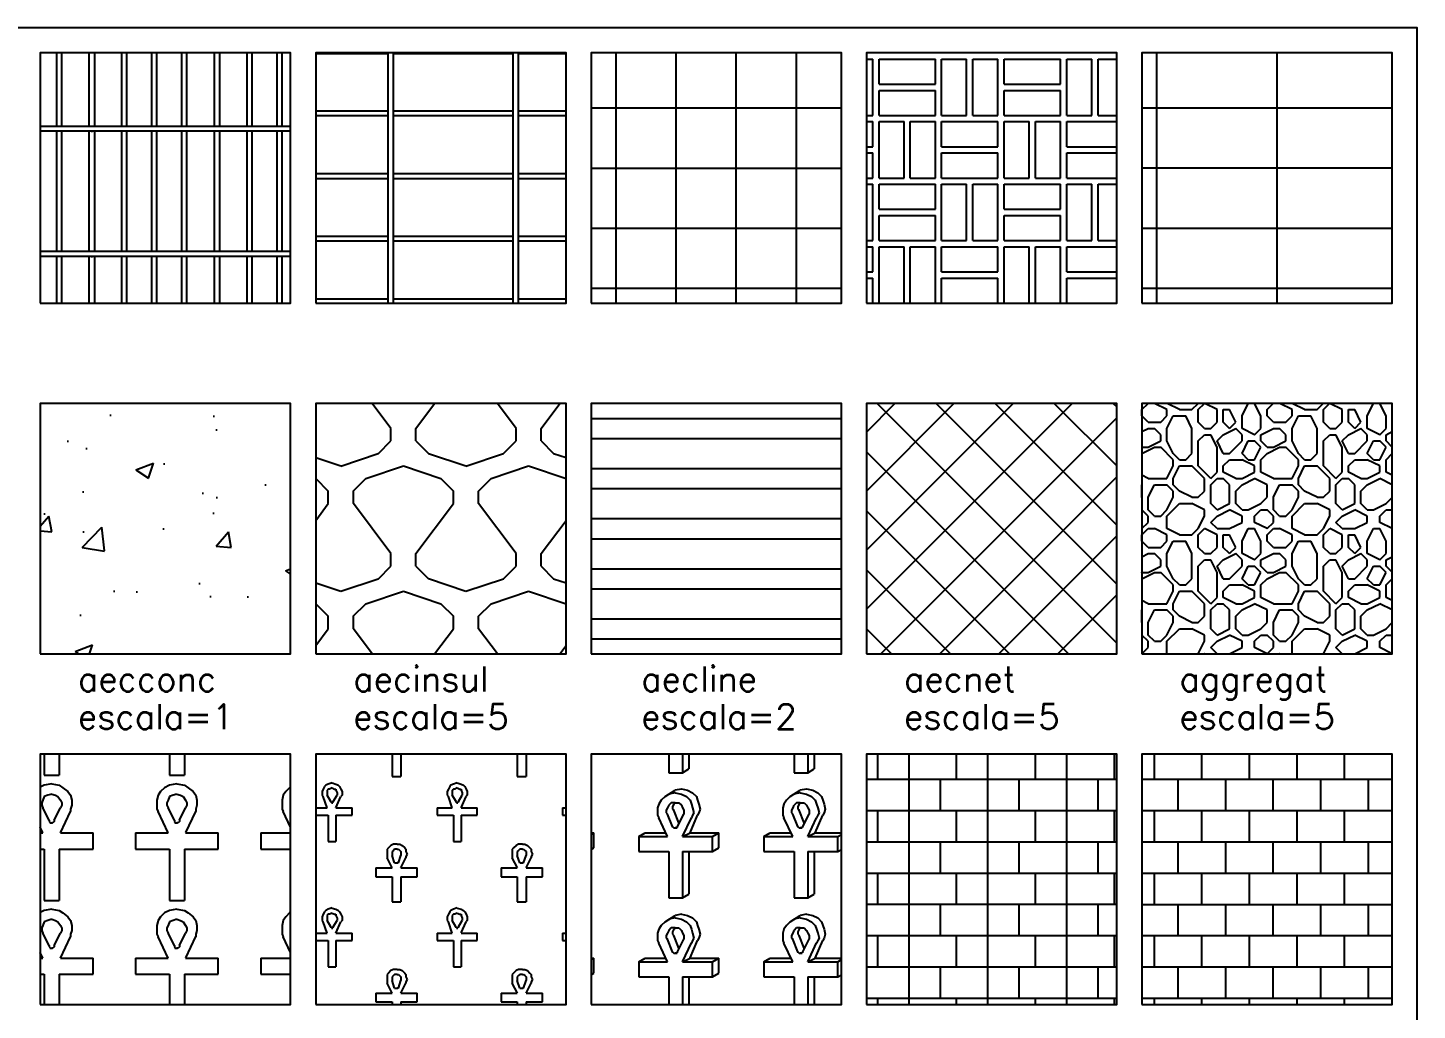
# Model space of a CAD drawing. Header units: inches. Extents: x -1 to 462, y -162 to 137.
# Drawn here: x 43.5 to 99, y 97.8 to 137 of the extents above; entities that cross this region are included whole.
import ezdxf

# ---------------------------------------------------------------- set-up
doc = ezdxf.new("R2010")
doc.units = ezdxf.units.IN
doc.header["$MEASUREMENT"] = 0
doc.layers.add('FORMATO', color=7, linetype='Continuous', plot=False)
for name, color, linetype in [('HATCH', 7, 'Continuous'), ('RECTANGLE', 7, 'Continuous'), ('TEXT', 5, 'Continuous')]:
    doc.layers.add(name, color=color, linetype=linetype)
doc.styles.add('nr', font='simplex.shx')

msp = doc.modelspace()

# ---------------------------------------------------------------- hatches: boundary and pattern name
at = {"layer": 'HATCH'}
h = msp.add_hatch(dxfattribs=at)
h.set_pattern_fill('1X4GRID', color=256, scale=5, style=0, pattern_type=2)
h.set_pattern_definition([(90, (32.255, 263.0713), (-5, 3e-16), [4.8, -0.2]), (90, (32.455, 263.0713), (-5, 3e-16), [4.8, -0.2]), (90, (35.955, 263.0713), (-5, 3e-16), [4.8, -0.2]), (90, (34.855, 263.0713), (-5, 3e-16), [4.8, -0.2]), (90, (34.655, 263.0713), (-5, 3e-16), [4.8, -0.2]), (90, (33.655, 263.0713), (-5, 3e-16), [4.8, -0.2]), (90, (33.455, 263.0713), (-5, 3e-16), [4.8, -0.2]), (270, (31.155, 267.8713), (5, -9e-16), [4.8, -0.2]), (0, (31.055, 263.0713), (0, 5), [5, 0]), (180, (36.055, 267.8713), (-6e-16, -5), [5, 0])])
h.paths.add_polyline_path([(44, 126), (54, 126), (54, 136), (44, 136)])
h = msp.add_hatch(dxfattribs=at)
h.set_pattern_fill('2X1GRID', color=256, scale=5, style=0, pattern_type=2)
h.set_pattern_definition([(270, (53.088, 238.577), (5, -9e-16), [5, 0]), (90, (57.888, 233.577), (-5, 3e-16), [5, 0]), (0, (53.088, 236.177), (0, 5), [4.8, -0.2]), (0, (53.088, 235.977), (0, 5), [4.8, -0.2]), (0, (53.088, 233.677), (0, 5), [4.8, -0.2]), (180, (57.888, 238.477), (-6e-16, -5), [4.8, -0.2])])
h.paths.add_polyline_path([(55, 126), (65, 126), (65, 136), (55, 136)])
h = msp.add_hatch(dxfattribs=at)
h.set_pattern_fill('2X2', color=256, scale=0.1, style=0, pattern_type=2)
h.set_pattern_definition([(0, (55, 141), (0, 2.4), []), (90, (55, 141), (-2.4, 1e-16), [])])
h.paths.add_polyline_path([(66, 126), (76, 126), (76, 136), (66, 136)])
h = msp.add_hatch(dxfattribs=at)
h.set_pattern_fill('2X2BRICK', color=256, scale=5, style=0, pattern_type=2)
h.set_pattern_definition([(0, (55, 141), (2.5, 2.5), [2.25, -0.25, 1, -0.25, 1, -0.25]), (0, (55, 142), (2.5, 2.5), [2.25, -2.75]), (0, (55, 142.25), (2.5, 2.5), [2.25, -2.75]), (0, (55, 143.25), (2.5, 2.5), [2.25, -0.25, 1, -0.25, 1, -0.25]), (90, (55, 141), (-2.5, 2.5), [1, -0.25, 1, -0.25, 2.25, -0.25]), (90, (57.25, 141), (-2.5, 2.5), [1, -0.25, 1, -0.25, 2.25, -0.25]), (90, (58.5, 141), (-2.5, 2.5), [2.25, -2.75]), (90, (58.75, 141), (-2.5, 2.5), [2.25, -2.75])])
h.paths.add_polyline_path([(77, 126), (87, 126), (87, 136), (77, 136)])
h = msp.add_hatch(dxfattribs=at)
h.set_pattern_fill('2X4', color=256, scale=0.1, style=0, pattern_type=2)
h.set_pattern_definition([(0, (55, 141), (0, 2.4), []), (90, (55, 141), (-4.8, 3e-16), [])])
h.paths.add_polyline_path([(88, 126), (98, 126), (98, 136), (88, 136)])
h = msp.add_hatch(dxfattribs=at)
h.set_pattern_fill('AECCONC', color=256, style=0, pattern_type=2)
h.set_pattern_definition([(50, (11, 142), (7.1726, -0.6275), [0.75, -8.25]), (355, (11, 142), (-1.3875, 7.5219), [0.6, -6.6]), (100.451, (11.598, 141.948), (5.7851, 6.8944), [0.6374, -7.0114]), (46.184, (11, 144), (10.6724, -1.6552), [1.125, -12.375]), (96.636, (11.889, 143.862), (9.3466, 9.7412), [0.9561, -10.5171]), (351.184, (11, 144), (9.3466, 9.7412), [0.9, -9.9]), (21, (12, 143.5), (5.9691, -4.0262), [0.75, -8.25]), (326, (12, 143.5), (2.4332, 7.2515), [0.6, -6.6]), (71.451, (12.4974, 143.1645), (8.4022, 3.2253), [0.6374, -7.0114]), (37.5, (11, 142), (0.1216, 3.32894), [0, -6.52, 0, -6.7, 0, -6.625]), (7.5, (11, 142), (2.6307, 3.94412), [0, -3.82, 0, -6.37, 0, -2.525]), (327.5, (8.77, 142), (5.33822, -0.22555), [0, -2.5, 0, -7.8, 0, -10.35]), (317.5, (7.77, 142), (5.83186, 1.00105), [0, -3.25, 0, -5.18, 0, -7.35])])
h.paths.add_polyline_path([(44, 112), (54, 112), (54, 122), (44, 122)])
h = msp.add_hatch(dxfattribs=at)
h.set_pattern_fill('AECINSUL', color=256, scale=5, style=0, pattern_type=2)
h.set_pattern_definition([(18.435, (11, 139.5), (10, 5), [1.58114, -14.23]), (45, (12.5, 140), (6e-16, 4.99995), [0.707, -6.36396]), (90, (13, 140.5), (-5, 3e-16), [0.5, -4.5]), (126.8699, (13, 141), (-5, 5), [2.5, -22.5]), (90, (11.5, 143), (-5, 3e-16), [0.5, -4.5]), (45, (11.5, 143.5), (6e-16, 4.99995), [0.707, -6.36396]), (18.435, (12, 144), (10, 5), [1.58114, -14.23025]), (341.565, (13.5, 144.5), (5.00008, -2.7e-05), [1.58114, -14.23]), (315, (15, 144), (4.99995, -1e-15), [0.707, -6.36396]), (90, (15.5, 143), (-5, 3e-16), [0.5, -4.5]), (53.1301, (14, 141), (5, 5), [2.5, -22.5]), (90, (14, 140.5), (-5, 3e-16), [0.5, -4.5]), (315, (14, 140.5), (4.99995, -1e-15), [0.707, -6.36396]), (341.565, (14.5, 140), (5.00008, -2.7e-05), [1.58114, -14.23])])
h.paths.add_polyline_path([(55, 112), (65, 112), (65, 122), (55, 122)])
h = msp.add_hatch(dxfattribs=at)
h.set_pattern_fill('AECLINE', color=256, scale=2, style=0, pattern_type=2)
h.set_pattern_definition([(0, (66, 156.6), (0, 2), []), (0, (66, 157.4), (0, 2), [])])
h.paths.add_polyline_path([(66, 112), (76, 112), (76, 122), (66, 122)])
h = msp.add_hatch(dxfattribs=at)
h.set_pattern_fill('AECNET', color=256, scale=5, style=0, pattern_type=2)
h.set_pattern_definition([(45, (66, 157), (-1.1785, 1.1785), []), (315, (66, 157), (1.1785, 1.1785), [])])
h.paths.add_polyline_path([(77, 112), (87, 112), (87, 122), (77, 122)])
h = msp.add_hatch(dxfattribs=at)
h.set_pattern_fill('AGGREGAT', color=256, scale=5, style=0, pattern_type=2)
h.set_pattern_definition([(0, (66, 157), (5, 5), [0.5, -0.75, 0.25, -0.75, 0.25, -2.5]), (0, (68.5, 157.5), (5, 5), [0.25, -4.75]), (0, (67, 157.75), (5, 5), [0.25, -0.5, 0.25, -4]), (0, (69.5, 158), (5, 5), [0.5, -4.5]), (0, (70, 158.25), (5, 5), [0.25, -4.75]), (0, (68.5, 158.75), (5, 5), [0.5, -4.5]), (0, (66, 159), (5, 5), [0.25, -0.5, 0.25, -1.25, 0.75, -2]), (0, (69.5, 159.5), (5, 5), [0.5, -4.5]), (0, (66.5, 159.75), (5, 5), [0.5, -0.25, 0.25, -2, 0.25, -1.75]), (0, (66.25, 160), (5, 5), [0.25, -4.75]), (0, (68, 160.25), (5, 5), [0.25, -0.25, 0.25, -4.25]), (0, (67.25, 160.5), (5, 5), [0.25, -4.75]), (0, (70.5, 160.75), (5, 5), [0.25, -4.75]), (0, (68.25, 161), (5, 5), [0.25, -2, 0.25, -2.5]), (0, (68.25, 161.25), (5, 5), [0.5, -4.5]), (0, (69.25, 161.5), (5, 5), [0.5, -4.5]), (0, (66.25, 161.75), (5, 5), [0.25, -3, 0.5, -1.25]), (90, (66, 159.25), (-5, 5), [1, -1, 0.5, -2.5]), (90, (66.25, 159.25), (-5, 5), [0.25, -1.75, 0.5, -2.5]), (90, (66.5, 158), (-5, 5), [0.75, -4.25]), (90, (66.75, 158), (-5, 5), [0.5, -4.5]), (90, (67, 157.25), (-5, 5), [0.25, -3, 0.25, -0.25, 0.5, -0.75]), (90, (67.5, 157.25), (-5, 5), [0.25, -1.75, 0.25, -2.75]), (90, (67.75, 159.25), (-5, 5), [0.5, -0.75, 0.25, -0.25, 0.5, -2.75]), (90, (68, 158.25), (-5, 5), [0.5, -2.75, 0.25, -1.5]), (90, (68.25, 157.25), (-5, 5), [0.25, -0.25, 0.5, -4]), (90, (68.75, 160.5), (-5, 5), [0.25, -4.75]), (90, (69, 160.5), (-5, 5), [0.5, -0.5, 0.25, -0.25, 0.5, -3]), (90, (69.25, 158.25), (-5, 5), [0.25, -0.25, 0.25, -0.5, 0.25, -3.5]), (90, (70, 160), (-5, 5), [1, -4]), (90, (70.25, 159.5), (-5, 5), [1, -0.75, 0.5, -2.75]), (90, (70.5, 157.5), (-5, 5), [0.25, -0.75, 0.5, -3.5]), (90, (70.75, 158), (-5, 5), [0.75, -4.25]), (45, (68, 157), (3e-16, 5), [0.35355, -6.7175]), (45, (70.75, 157.25), (3e-16, 5), [0.35355, -6.01042, 0.35355, -0.35355]), (45, (67.5, 157.5), (3e-16, 5), [0.35355, -2.8284, 0.35355, -3.53557]), (45, (68.75, 157.5), (3e-16, 5), [0.35355, -5.65687, 0.35355, -0.7071]), (45, (69, 157.5), (3e-16, 5), [0.7071, -2.8284, 0.7071, -2.82847]), (45, (67.75, 158), (3e-16, 5), [0.3535, -3.182, 0.3535, -0.3535, 0.3535, -2.47507]), (45, (70.25, 158.25), (3e-16, 5), [0.35355, -0.35355, 0.35355, -6.01042]), (45, (66.75, 158.5), (3e-16, 5), [0.35355, -4.2426, 0.35355, -2.12137]), (45, (70.75, 159), (3e-16, 5), [0.3535, -0.3535, 0.3535, -1.4142, 0.3535, -4.24287]), (45, (67.75, 159.75), (3e-16, 5), [0.35355, -6.7175]), (45, (66.5, 160), (3e-16, 5), [0.7071, -6.36396]), (45, (66, 160.5), (3e-16, 5), [0.35355, -0.35355, 0.35355, -6.01042]), (45, (68.75, 161.25), (3e-16, 5), [0.35355, -6.7175]), (45, (70.25, 161.75), (3e-16, 5), [0.35355, -6.7175]), (135, (68.25, 157.5), (3e-16, 5), [0.35355, -6.7175]), (135, (68.5, 157.5), (3e-16, 5), [0.35355, -6.7175]), (135, (67, 157.75), (3e-16, 5), [0.35355, -1.4142, 0.7071, -4.59622]), (135, (66, 157.75), (3e-16, 5), [0.35355, -6.7175]), (135, (69.25, 158.5), (3e-16, 5), [0.35355, -2.82843, 0.35355, -3.53554]), (135, (69.5, 158.5), (3e-16, 5), [0.3535, -2.1215, 0.3535, -2.121, 0.3535, -1.76807]), (135, (66.5, 158.75), (3e-16, 5), [0.35355, -6.7175]), (135, (70.5, 159), (3e-16, 5), [0.707, -1.76775, 0.3535, -0.3535, 0.3535, -3.53582]), (135, (67.25, 159.75), (3e-16, 5), [0.35355, -6.7175]), (135, (69.25, 159.75), (3e-16, 5), [0.7071, -6.36396]), (135, (69.5, 159.75), (3e-16, 5), [0.35355, -6.7175]), (135, (68, 160.25), (3e-16, 5), [0.35355, -6.7175]), (135, (66.5, 161), (3e-16, 5), [0.35355, -6.7175]), (135, (70.5, 161), (3e-16, 5), [0.35355, -6.7175]), (26.565, (66.5, 157), (5, 2e-09), [0.559, -10.62134]), (26.565, (66, 157.5), (5, 2e-09), [0.559, -10.62134]), (26.565, (66, 157.75), (5, 2e-09), [0.559, -10.62134]), (26.565, (67.25, 157.75), (5, 2e-09), [0.559, -10.62134]), (26.565, (67, 158.75), (5, 2e-09), [0.559, -10.62134]), (26.565, (67, 159), (5, 2e-09), [0.559, -10.62134]), (26.565, (68, 160), (5, 2e-09), [0.559, -10.62134]), (26.565, (68.25, 160.25), (5, 2e-09), [0.559, -10.62134]), (26.565, (66.25, 160.75), (5, 2e-09), [0.559, -10.62134]), (26.565, (67.75, 160.75), (5, 2e-09), [0.559, -10.62134]), (63.435, (70.25, 157), (3e-10, 5), [0.559, -10.62134]), (63.435, (69, 157.75), (3e-10, 5), [0.559, -10.62134]), (63.435, (68.25, 158.25), (3e-10, 5), [0.559, -10.62134]), (63.435, (69, 159), (3e-10, 5), [0.559, -10.62134]), (63.435, (69.25, 159), (3e-10, 5), [0.559, -10.62134]), (63.435, (67.5, 159.75), (3e-10, 5), [0.559, -10.62134]), (63.435, (67, 160), (3e-10, 5), [0.559, -10.62134]), (63.435, (69, 161), (3e-10, 5), [0.559, -10.62134]), (63.435, (67, 161.5), (3e-10, 5), [0.559, -10.62134]), (116.565, (66.25, 160), (-2e-09, 5), [0.559, -10.62134]), (116.565, (69.25, 160), (-2e-09, 5), [0.559, -10.62134]), (116.565, (66, 160.25), (-2e-09, 5), [0.559, -10.62134]), (116.565, (70, 161), (-2e-09, 5), [0.559, -10.62134]), (116.565, (66.75, 161.25), (-2e-09, 5), [0.559, -10.62134]), (116.565, (67.75, 161.5), (-2e-09, 5), [0.559, -10.62134]), (153.435, (68, 157), (-5, 2e-09), [0.559, -10.62134]), (153.435, (67, 157.5), (-5, 2e-09), [0.559, -10.62134]), (153.435, (70.5, 157.75), (-5, 2e-09), [0.559, -10.62134]), (153.435, (70, 158.25), (-5, 2e-09), [0.559, -10.62134]), (153.435, (68, 158.75), (-5, 2e-09), [0.559, -10.62134]), (153.435, (66.75, 159), (-5, 2e-09), [0.559, -10.62134]), (153.435, (68.25, 159), (-5, 2e-09), [0.559, -10.62134]), (153.435, (67.5, 159.5), (-5, 2e-09), [0.559, -10.62134]), (153.435, (67.5, 160.75), (-5, 2e-09), [0.559, -10.62134]), (153.435, (66, 161.75), (-5, 2e-09), [0.559, -10.62134]), (153.435, (69, 161.75), (-5, 2e-09), [0.559, -10.62134]), (153.435, (69.5, 161.75), (-5, 2e-09), [0.559, -10.62134])])
h.paths.add_polyline_path([(88, 112), (98, 112), (98, 122), (88, 122)])
h = msp.add_hatch(dxfattribs=at)
h.set_pattern_fill('ANKH1', color=256, scale=5, style=0, pattern_type=2)
h.set_pattern_definition([(0, (24.75, 129.2), (5, 5), [1.35, -3.65]), (0, (24.8, 129.85), (5, 5), [1.3, -3.7]), (270, (24.15, 129.2), (5, -5), [2.05, -2.95]), (270, (24.75, 129.2), (5, -5), [2.05, -2.95]), (90, (26.1, 129.2), (-5, 5), [0.65, -4.35]), (270, (22.8, 129.85), (5, -5), [0.65, -4.35]), (0, (22.8, 129.2), (5, 5), [1.35, -3.65]), (0, (22.8, 129.85), (5, 5), [1.3, -3.7]), (115.2011, (24.1, 129.85), (-4.9999966, 9.9999993), [0.93942, -93.00205]), (64.7989, (24.8, 129.85), (34.9999678, 75.0000162), [0.93942, -93.00205]), (116.565, (24.35, 130.35), (-5.00001, 5), [0.559, -10.62133]), (270, (24.35, 130.35), (5, -5), [0.05, -4.95]), (315, (24.35, 130.3), (5, -1e-15), [0.0707, -7.00035]), (0, (24.4, 130.25), (5, 5), [0, -5]), (0, (24.4, 130.25), (5, 5), [0.05, -4.95]), (198.435, (24.45, 131.4), (-10, -4.99999), [0.1581, -15.65328]), (198.435, (24.3, 131.35), (-10, -4.99999), [0.1581, -15.65328]), (251.565, (24.15, 131.3), (6e-06, -5), [0.1581, -15.65328]), (243.435, (24.1, 131.15), (-2e-06, -5), [0.1118, -11.06854]), (270, (24.05, 131.05), (5, -5), [0.1, -4.9]), (296.565, (24.05, 130.95), (5.00001, -5), [0.1118, -11.06854]), (189.4623, (24.45, 131.8), (-25.000004, -4.99999), [0.30414, -30.10967]), (206.565, (24.15, 131.75), (-5, -5.00001), [0.2236, -10.95674]), (225, (23.95, 131.65), (-6e-16, -5), [0.21213, -6.85894]), (236.31, (23.8, 131.5), (-5.000007, -9.999998), [0.18028, -17.84748]), (255.9638, (23.7, 131.35), (5e-06, -5.000003), [0.20616, -20.40938]), (270, (23.65, 131.15), (5, -5), [0.2, -4.8]), (270, (23.65, 130.95), (5, -5), [0.15, -4.85]), (296.565, (23.65, 130.8), (5.00001, -5), [0.1118, -11.06854]), (270, (25.2, 130.8), (5, -5), [0.1, -4.9]), (251.565, (25.25, 130.95), (6e-06, -5), [0.1581, -15.65328]), (270, (25.25, 131.15), (5, -5), [0.2, -4.8]), (284.0362, (25.2, 131.35), (4.99999, -15.000003), [0.20616, -20.40938]), (303.69, (25.1, 131.5), (5, -4.999995), [0.1803, -17.8475]), (323.13, (24.9, 131.65), (15, -10), [0.25, -24.75]), (326.31, (24.75, 131.75), (9.999998, -5.000007), [0.18028, -17.84748]), (350.5377, (24.45, 131.8), (5, 2e-06), [0.30414, -30.10967]), (243.435, (24.85, 130.95), (-2e-06, -5), [0.1118, -11.06854]), (270, (24.85, 131.05), (5, -5), [0.1, -4.9]), (296.565, (24.8, 131.15), (5.00001, -5), [0.1118, -11.06854]), (303.69, (24.7, 131.3), (5, -4.999995), [0.1803, -17.8475]), (333.435, (24.6, 131.35), (5, -2e-06), [0.1118, -11.06854]), (341.565, (24.45, 131.4), (5, 6e-06), [0.1581, -15.65328]), (0, (24.45, 130.25), (5, 5), [0, -5]), (180, (24.5, 130.25), (-5, -5), [0.05, -4.95]), (225, (24.55, 130.3), (-6e-16, -5), [0.0707, -7.00035]), (270, (24.55, 130.35), (5, -5), [0.05, -4.95]), (63.435, (24.55, 130.35), (2e-06, 5), [0.559, -10.62133]), (0, (24.15, 127.15), (5, 5), [0.6, -4.4])])
h.paths.add_polyline_path([(44, 98), (54, 98), (54, 108), (44, 108)])
h = msp.add_hatch(dxfattribs=at)
h.set_pattern_fill('ANKH2', color=256, scale=5, style=0, pattern_type=2)
h.set_pattern_definition([(0, (23.4, 128.1), (5, 5), [0.65, -4.35]), (0, (23.4, 128.45), (5, 5), [0.65, -4.35]), (270, (23.05, 128.1), (5, -5), [1, -4]), (270, (23.4, 128.1), (5, -5), [1, -4]), (90, (24.05, 128.1), (-5, 5), [0.35, -4.65]), (270, (22.4, 128.45), (5, -5), [0.35, -4.65]), (0, (22.4, 128.1), (5, 5), [0.65, -4.35]), (0, (22.4, 128.45), (5, 5), [0.65, -4.35]), (116.565, (23.05, 128.45), (-5.00001, 5), [0.4472, -10.73312]), (63.435, (23.4, 128.45), (2e-06, 5), [0.4472, -10.73312]), (108.435, (23.15, 128.65), (-4.99999, 10), [0.31623, -15.49516]), (0, (23.15, 128.65), (5, 5), [0.05, -4.95]), (0, (23.2, 128.65), (5, 5), [0, -5]), (0, (23.2, 128.65), (5, 5), [0, -5]), (0, (23.2, 128.65), (5, 5), [0.05, -4.95]), (180, (23.25, 129.2), (-5, -5), [0.1, -4.9]), (225, (23.15, 129.2), (-6e-16, -5), [0.0707, -7.00035]), (225, (23.1, 129.15), (-6e-16, -5), [0.0707, -7.00035]), (270, (23.05, 129.1), (5, -5), [0.05, -4.95]), (270, (23.05, 129.05), (5, -5), [0.05, -4.95]), (270, (23.05, 129), (5, -5), [0.05, -4.95]), (180, (23.25, 129.4), (-5, -5), [0.15, -4.85]), (206.565, (23.1, 129.4), (-5, -5.00001), [0.1118, -11.06854]), (225, (23, 129.35), (-6e-16, -5), [0.1414, -6.92965]), (225, (22.9, 129.25), (-6e-16, -5), [0.0707, -7.00035]), (270, (22.85, 129.2), (5, -5), [0.1, -4.9]), (270, (22.85, 129.1), (5, -5), [0.1, -4.9]), (270, (22.85, 129), (5, -5), [0.1, -4.9]), (270, (22.85, 128.9), (5, -5), [0.05, -4.95]), (270, (23.6, 128.9), (5, -5), [0.05, -4.95]), (243.435, (23.65, 129), (-2e-06, -5), [0.1118, -11.06854]), (296.565, (23.6, 129.1), (5.00001, -5), [0.1118, -11.06854]), (270, (23.6, 129.2), (5, -5), [0.1, -4.9]), (315, (23.55, 129.25), (5, -1e-15), [0.0707, -7.00035]), (315, (23.45, 129.35), (5, -1e-15), [0.1414, -6.92965]), (333.435, (23.35, 129.4), (5, -2e-06), [0.1118, -11.06854]), (0, (23.25, 129.4), (5, 5), [0.1, -4.9]), (270, (23.4, 129), (5, -5), [0.05, -4.95]), (270, (23.4, 129.05), (5, -5), [0.05, -4.95]), (270, (23.4, 129.1), (5, -5), [0.05, -4.95]), (315, (23.35, 129.15), (5, -1e-15), [0.0707, -7.00035]), (315, (23.3, 129.2), (5, -1e-15), [0.0707, -7.00035]), (0, (23.25, 129.2), (5, 5), [0.05, -4.95]), (0, (23.25, 128.65), (5, 5), [0, -5]), (0, (23.25, 128.65), (5, 5), [0, -5]), (0, (23.25, 128.65), (5, 5), [0, -5]), (180, (23.3, 128.65), (-5, -5), [0.05, -4.95]), (71.565, (23.3, 128.65), (-6e-06, 5), [0.31623, -15.49516]), (0, (23.05, 127.1), (5, 5), [0.35, -4.65]), (0, (25.5, 129.5), (5, 5), [0.3, -4.7]), (59.0362, (25.7, 131.1), (5.000007, 9.999999), [0.29155, -28.8632]), (0, (25.7, 131.1), (5, 5), [0, -5]), (0, (25.7, 131.1), (5, 5), [0, -5]), (225, (25.7, 131.1), (-6e-16, -5), [0.0707, -7.00035]), (0, (25.65, 131.05), (5, 5), [0, -5]), (333.435, (25.65, 131.65), (5, -2e-06), [0.1118, -11.06854]), (0, (25.75, 131.6), (5, 5), [0.05, -4.95]), (270, (25.8, 131.6), (5, -5), [0.05, -4.95]), (296.565, (25.8, 131.55), (5.00001, -5), [0.1118, -11.06854]), (270, (25.85, 131.45), (5, -5), [0.05, -4.95]), (270, (25.85, 131.4), (5, -5), [0.05, -4.95]), (341.565, (25.65, 131.85), (5, 6e-06), [0.1581, -15.65328]), (333.435, (25.8, 131.8), (5, -2e-06), [0.1118, -11.06854]), (315, (25.9, 131.75), (5, -1e-15), [0.0707, -7.00035]), (296.565, (25.95, 131.7), (5.00001, -5), [0.1118, -11.06854]), (296.565, (26, 131.6), (5.00001, -5), [0.1118, -11.06854]), (270, (26.05, 131.5), (5, -5), [0.1, -4.9]), (270, (26.05, 131.4), (5, -5), [0.05, -4.95]), (225, (26.05, 131.35), (-6e-16, -5), [0.0707, -7.00035]), (315, (25.25, 131.35), (5, -1e-15), [0.0707, -7.00035]), (270, (25.25, 131.4), (5, -5), [0.05, -4.95]), (270, (25.25, 131.5), (5, -5), [0.1, -4.9]), (243.435, (25.3, 131.6), (-2e-06, -5), [0.1118, -11.06854]), (243.435, (25.35, 131.7), (-2e-06, -5), [0.1118, -11.06854]), (225, (25.4, 131.75), (-6e-16, -5), [0.0707, -7.00035]), (206.565, (25.5, 131.8), (-5, -5.00001), [0.1118, -11.06854]), (198.435, (25.65, 131.85), (-10, -4.99999), [0.1581, -15.65328]), (270, (25.45, 131.4), (5, -5), [0.05, -4.95]), (270, (25.45, 131.45), (5, -5), [0.05, -4.95]), (270, (25.45, 131.55), (5, -5), [0.1, -4.9]), (225, (25.5, 131.6), (-6e-16, -5), [0.0707, -7.00035]), (180, (25.55, 131.6), (-5, -5), [0.05, -4.95]), (206.565, (25.65, 131.65), (-5, -5.00001), [0.1118, -11.06854]), (0, (25.65, 131.05), (5, 5), [0, -5]), (315, (25.6, 131.1), (5, -1e-15), [0.0707, -7.00035]), (0, (25.6, 131.1), (5, 5), [0, -5]), (0, (25.6, 131.1), (5, 5), [0, -5]), (120.9638, (25.6, 131.1), (-10.000012, 14.99999), [0.29155, -28.8632]), (66.0375, (25.8, 130.85), (15.0000045, 34.999997), [0.49245, -48.75185]), (108.435, (25.45, 130.85), (-4.99999, 10), [0.47434, -15.33704]), (0, (24.85, 130.85), (5, 5), [0.6, -4.4]), (0, (24.85, 130.55), (5, 5), [0.65, -4.35]), (270, (24.85, 130.85), (5, -5), [0.3, -4.7]), (90, (26.45, 130.55), (-5, 5), [0.3, -4.7]), (270, (25.8, 130.55), (5, -5), [1.05, -3.95]), (270, (25.5, 130.55), (5, -5), [1.05, -3.95]), (0, (25.8, 130.85), (5, 5), [0.65, -4.35]), (0, (25.8, 130.55), (5, 5), [0.65, -4.35])])
h.paths.add_polyline_path([(55, 98), (65, 98), (65, 108), (55, 108)])
h = msp.add_hatch(dxfattribs=at)
h.set_pattern_fill('ANKH3', color=256, scale=5, style=0, pattern_type=2)
h.set_pattern_definition([(0, (24.1, 127.25), (5, 5), [0.55, -4.45]), (63.435, (24.45, 130.1), (2e-06, 5), [0.559, -10.62133]), (0, (24.45, 130.1), (5, 5), [0, -5]), (225, (24.45, 130.1), (-6e-16, -5), [0.0707, -7.00035]), (0, (24.4, 130.05), (5, 5), [0, -5]), (180, (24.4, 130.05), (-5, -5), [0.05, -4.95]), (0, (24.35, 131.05), (5, 5), [0.15, -4.85]), (315, (24.5, 131.05), (5, -1e-15), [0.14142, -6.92965]), (296.565, (24.6, 130.95), (5.00001, -4.999996), [0.1118, -11.06854]), (296.565, (24.65, 130.85), (5.00001, -4.999996), [0.1118, -11.06854]), (270, (24.7, 130.75), (5, -5), [0.1, -4.9]), (270, (24.7, 130.65), (5, -5), [0.05, -4.95]), (348.6901, (24.35, 131.45), (5.000001, 2e-06), [0.25495, -25.24014]), (333.435, (24.6, 131.4), (5, -2e-06), [0.2236, -10.95674]), (315, (24.8, 131.3), (5, -1e-15), [0.21213, -6.85894]), (288.435, (24.95, 131.15), (4.99999, -10.000002), [0.1581, -15.65328]), (288.435, (25, 131), (4.99999, -10.000002), [0.1581, -15.65328]), (284.0362, (25.05, 130.85), (4.99999, -15.000003), [0.20616, -20.40938]), (243.435, (25.1, 130.65), (-2e-06, -5), [0.1118, -11.06854]), (243.435, (25.05, 130.55), (-2e-06, -5), [0.1118, -11.06854]), (296.565, (23.65, 130.55), (5.00001, -4.999996), [0.1118, -11.06854]), (270, (23.65, 130.65), (5, -5), [0.1, -4.9]), (270, (23.65, 130.85), (5, -5), [0.2, -4.8]), (251.565, (23.7, 131), (6e-06, -5), [0.1581, -15.65328]), (236.31, (23.8, 131.15), (-5.000007, -9.999998), [0.18028, -17.84748]), (225, (23.95, 131.3), (-6e-16, -5), [0.21213, -6.85894]), (191.3099, (24.35, 131.45), (-20.000004, -4.999988), [0.25495, -25.24014]), (315, (24, 130.65), (5, -1e-15), [0.0707, -7.00035]), (270, (24, 130.75), (5, -5), [0.1, -4.9]), (243.435, (24.05, 130.85), (-2e-06, -5), [0.1118, -11.06854]), (243.435, (24.1, 130.95), (-2e-06, -5), [0.1118, -11.06854]), (225, (24.2, 131.05), (-6e-16, -5), [0.14142, -6.92965]), (180, (24.35, 131.05), (-5, -5), [0.15, -4.85]), (0, (24.35, 130.05), (5, 5), [0, -5]), (0, (24.3, 130.05), (5, 5), [0.05, -4.95]), (315, (24.25, 130.1), (5, -1e-15), [0.0707, -7.00035]), (0, (24.25, 130.1), (5, 5), [0, -5]), (111.8014, (24.25, 130.1), (-4.999997, 10.000001), [0.53851, -26.3873]), (64.9831, (24.65, 129.7), (30.0000092, 64.9999979), [0.82765, -81.93708]), (115.0169, (24.05, 129.7), (-5.0000007, 10.000001), [0.82765, -81.93708]), (0, (22.9, 129.7), (5, 5), [1.15, -3.85]), (0, (22.9, 129.1), (5, 5), [1.2, -3.8]), (270, (22.9, 129.7), (5, -5), [0.6, -4.4]), (90, (25.85, 129.1), (-5, 5), [0.6, -4.4]), (270, (24.65, 129.1), (5, -5), [1.85, -3.15]), (270, (24.1, 129.1), (5, -5), [1.85, -3.15]), (0, (24.65, 129.7), (5, 5), [1.2, -3.8]), (0, (24.65, 129.1), (5, 5), [1.2, -3.8]), (0, (24.95, 129.85), (5, 5), [1.15, -3.85]), (270, (24.9, 129.1), (5, -5), [1.7, -3.3]), (90, (26.1, 129.25), (-5, 5), [0.6, -4.4]), (0, (23.15, 129.85), (5, 5), [0.8, -4.2]), (66.8014, (24.95, 129.85), (10.0000066, 24.999999), [0.76158, -37.3173]), (111.8014, (24.5, 130.25), (-4.999997, 10.000001), [0.53851, -26.3873]), (0, (24.5, 130.25), (5, 5), [0, -5]), (225, (24.35, 131.05), (-6e-16, -5), [0.0707, -7.00035]), (243.435, (24.3, 131), (-2e-06, -5), [0.1118, -11.06854]), (270, (24.25, 130.9), (5, -5), [0.1, -4.9]), (315, (24.25, 130.8), (5, -1e-15), [0.0707, -7.00035]), (191.3099, (24.6, 131.6), (-20.000004, -4.999988), [0.25495, -25.24014]), (243.435, (25.3, 130.65), (-2e-06, -5), [0.1118, -11.06854]), (251.565, (25.35, 130.8), (6e-06, -5), [0.1581, -15.65328]), (284.0362, (25.3, 131), (4.99999, -15.000003), [0.20616, -20.40938]), (288.435, (25.25, 131.15), (4.99999, -10.000002), [0.1581, -15.65328]), (288.435, (25.2, 131.3), (4.99999, -10.000002), [0.1581, -15.65328]), (315, (25.05, 131.45), (5, -1e-15), [0.21213, -6.85894]), (333.435, (24.85, 131.55), (5, -2e-06), [0.2236, -10.95674]), (348.6901, (24.6, 131.6), (5.000001, 2e-06), [0.25495, -25.24014]), (30.9638, (22.9, 129.7), (14.99999, 10.000012), [0.29155, -28.8632]), (30.9638, (24.65, 127.25), (14.99999, 10.000012), [0.29155, -28.8632]), (30.9638, (25.85, 129.1), (14.99999, 10.000012), [0.29155, -28.8632]), (26.565, (24.65, 129.7), (4.999996, 5.00001), [0.3354, -10.84493]), (32.0054, (23.95, 131.3), (14.9999974, 10.000006), [0.4717, -46.6982]), (30.9638, (25.85, 129.7), (14.99999, 10.000012), [0.29155, -28.8632])])
h.paths.add_polyline_path([(66, 98), (76, 98), (76, 108), (66, 108)])
h = msp.add_hatch(dxfattribs=at)
h.set_pattern_fill('APPIAN2', color=256, scale=0.2, style=0, pattern_type=2)
h.set_pattern_definition([(0, (22, 127), (0, 1.25), []), (90, (22, 127), (-3.15, 2e-16), []), (90, (23.25, 128.25), (-3.15, 2e-16), [1.25, -1.25]), (90, (23.9, 127), (-3.15, 2e-16), [1.25, -1.25])])
h.paths.add_polyline_path([(77, 98), (87, 98), (87, 108), (77, 108)])
h = msp.add_hatch(dxfattribs=at)
h.set_pattern_fill('APPIANRN', color=256, scale=0.2, style=0, pattern_type=2)
h.set_pattern_definition([(0, (22, 127), (0, 1.25), []), (90, (22, 127), (-0.95, 1.25), [1.25, -1.25])])
h.paths.add_polyline_path([(88, 98), (98, 98), (98, 108), (88, 108)])

# ---------------------------------------------------------------- linework, layer by layer
at = {"layer": 'FORMATO'}
msp.add_lwpolyline([(-1, -4), (99, -4), (99, 137), (-1, 137)], close=True, dxfattribs=at)
at = {"layer": 'RECTANGLE'}
for points in [[(44, 126), (54, 126), (54, 136), (44, 136)], [(55, 126), (65, 126), (65, 136), (55, 136)], [(66, 126), (76, 126), (76, 136), (66, 136)], [(77, 126), (87, 126), (87, 136), (77, 136)], [(88, 126), (98, 126), (98, 136), (88, 136)], [(44, 112), (54, 112), (54, 122), (44, 122)], [(55, 112), (65, 112), (65, 122), (55, 122)], [(66, 112), (76, 112), (76, 122), (66, 122)], [(77, 112), (87, 112), (87, 122), (77, 122)], [(88, 112), (98, 112), (98, 122), (88, 122)], [(44, 98), (54, 98), (54, 108), (44, 108)], [(55, 98), (65, 98), (65, 108), (55, 108)], [(66, 98), (76, 98), (76, 108), (66, 108)], [(77, 98), (87, 98), (87, 108), (77, 108)], [(88, 98), (98, 98), (98, 108), (88, 108)]]:
    msp.add_lwpolyline(points, close=True, dxfattribs=at)

# ---------------------------------------------------------------- texts
at = {"layer": 'TEXT', "style": 'nr'}
for s, p in [('aecconc', (45.5, 110.5)), ('aecinsul', (56.5, 110.5)), ('aecline', (68, 110.5)), ('aecnet', (78.5, 110.5)), ('aggregat', (89.5, 110.5)), ('escala=1', (45.5, 109)), ('escala=5', (56.5, 109)), ('escala=2', (68, 109)), ('escala=5', (78.5, 109)), ('escala=5', (89.5, 109))]:
    msp.add_text(s, height=1, dxfattribs=at).set_placement(p)

doc.saveas('drawing.dxf')
